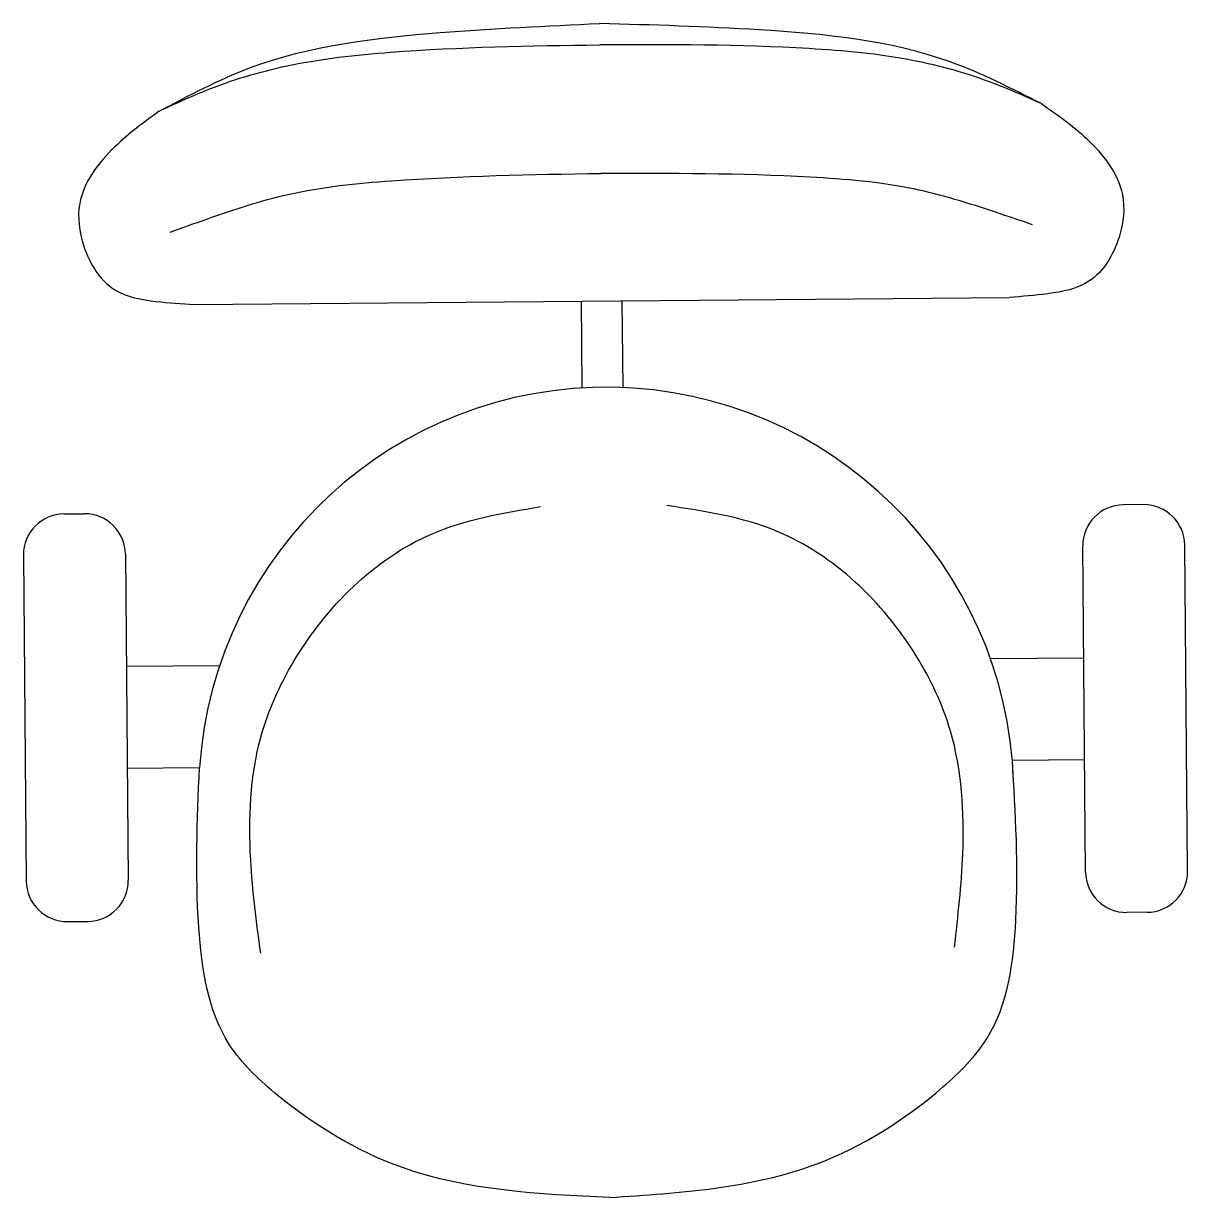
# Model space of a CAD drawing. Header units: millimetres. Extents: x -9564 to 100156, y -26854 to 24346.
# Drawn here: x 64094 to 64666, y -2397 to -1820 of the extents above; entities that cross this region are included whole.
import ezdxf

# ---------------------------------------------------------------- set-up
doc = ezdxf.new("R2010")
doc.units = ezdxf.units.MM
doc.header["$LTSCALE"] = 100
doc.layers.add('Muebles', color=112, linetype='Continuous')

msp = doc.modelspace()

# ---------------------------------------------------------------- linework, layer by layer
at = {"layer": 'Muebles'}
for p, q in [((64177.967, -1957.898), (64578.48, -1954.435)), ((64368.579, -1998.913), (64368.21, -1956.253)), ((64388.605, -1998.739), (64388.236, -1956.08)), ((64644.321, -2056.23), (64634.308, -2056.317)), ((64113.896, -2060.817), (64123.909, -2060.73)), ((64665.905, -2236.288), (64664.519, -2076.083)), ((64094.044, -2081.016), (64095.429, -2241.221)), ((64144.108, -2080.583), (64145.493, -2240.788)), ((64615.841, -2236.721), (64614.455, -2076.516)), ((64614.931, -2131.586), (64569.099, -2131.983)), ((64144.584, -2135.653), (64190.417, -2135.257)), ((64145.017, -2185.718), (64180.508, -2185.411)), ((64615.364, -2181.65), (64579.873, -2181.957)), ((64646.052, -2256.487), (64636.039, -2256.573)), ((64115.628, -2261.073), (64125.641, -2260.987))]:
    msp.add_line(p, q, dxfattribs=at)
for centre, radius, start, end in [((64380.322, -2198.832), 200.264, 1.894076, 176.157268), ((64634.481, -2076.343), 20.026, 90.495427, 180.495427), ((64644.494, -2076.256), 20.026, 0.495427, 90.495427), ((64114.069, -2080.843), 20.026, 90.495427, 180.495427), ((64124.082, -2080.756), 20.026, 0.495427, 90.495427), ((64635.866, -2236.548), 20.026, 180.495427, 270.495427), ((64645.879, -2236.461), 20.026, 270.495427, 0.495427), ((64115.455, -2241.048), 20.026, 180.495427, 270.495427), ((64125.467, -2240.961), 20.026, 270.495427, 0.495427)]:
    msp.add_arc(centre, radius, start, end, dxfattribs=at)
for points in [[(64160.669, -1862.984), (64205.152, -1841.699), (64298.754, -1824.33), (64377.045, -1819.854)], [(64594.133, -1859.236), (64549.289, -1838.723), (64455.401, -1822.976), (64377.045, -1819.854)], [(64160.669, -1862.984), (64183.54, -1852.793), (64223.553, -1840.658), (64274.36, -1833.977), (64377.135, -1830.33)], [(64594.133, -1859.236), (64571.09, -1849.442), (64530.873, -1838.001), (64479.958, -1832.2), (64377.135, -1830.33)], [(64594.133, -1859.236), (64616.243, -1876.358), (64633.89, -1903.798), (64632.271, -1924.805), (64617.45, -1946.527), (64597.279, -1952.626), (64578.48, -1954.435)], [(64160.669, -1862.984), (64138.859, -1880.486), (64121.689, -1908.227), (64123.671, -1929.203), (64138.866, -1950.666), (64159.14, -1956.414), (64177.967, -1957.898)], [(64166.049, -1922.396), (64184.086, -1915.952), (64224.1, -1903.817), (64274.907, -1897.136), (64377.681, -1893.489)], [(64589.782, -1918.732), (64571.636, -1912.601), (64531.419, -1901.16), (64480.504, -1895.359), (64377.681, -1893.489)], [(64210.574, -2276.569), (64205.664, -2230.741), (64210.688, -2170.395), (64226.873, -2133.146), (64294.427, -2070.713), (64348.031, -2057.2)], [(64551.388, -2273.622), (64555.505, -2227.716), (64549.438, -2167.466), (64532.611, -2130.502), (64463.988, -2069.247), (64410.158, -2056.663)], [(64382.032, -2396.613), (64280.324, -2381.942), (64217.397, -2345.128), (64195.457, -2321.86), (64180.172, -2263.783), (64180.508, -2185.411)], [(64382.032, -2396.613), (64483.47, -2380.186), (64545.751, -2342.289), (64567.286, -2318.645), (64581.564, -2260.312), (64579.873, -2181.957)]]:
    msp.add_spline(points, degree=3, dxfattribs=at)

doc.saveas('drawing.dxf')
